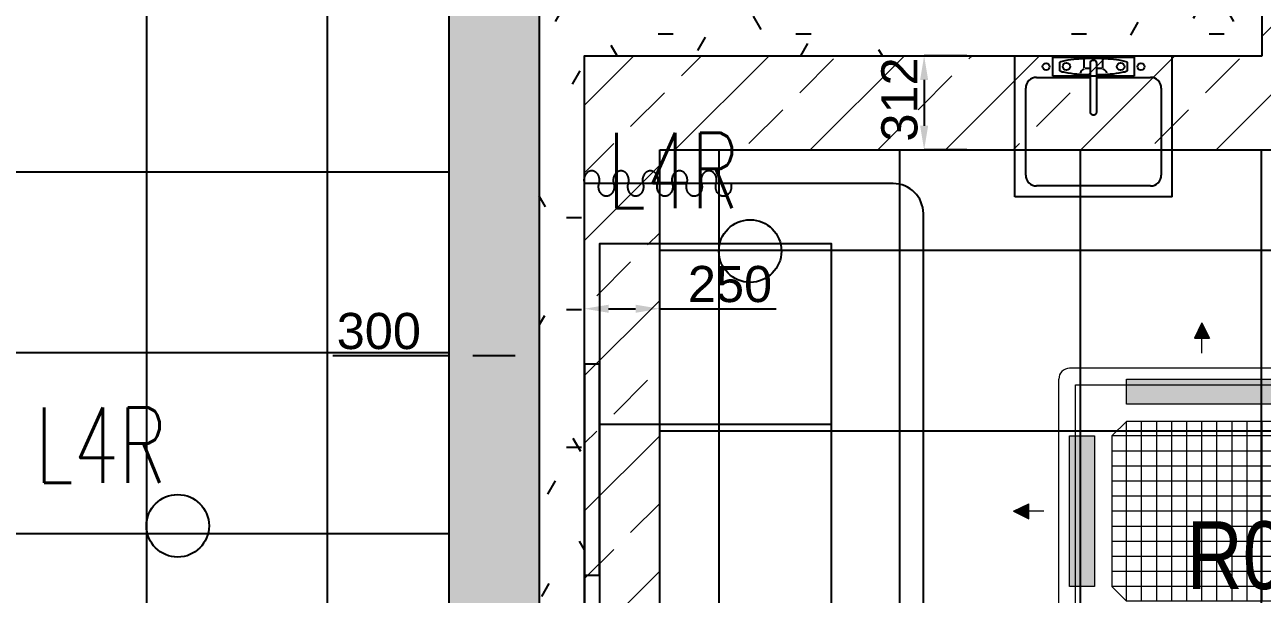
# Model space of a CAD drawing. Header units: millimetres. Extents: x -92759 to 184353, y -15225 to 86714.
# Drawn here: x -59541 to -55433, y 49804 to 51694 of the extents above; entities that cross this region are included whole.
import ezdxf

# ---------------------------------------------------------------- set-up
doc = ezdxf.new("R2010")
doc.units = ezdxf.units.MM
doc.linetypes.add('HIDDEN', pattern=[0.375, 0.25, -0.125])
doc.linetypes.add('IMPORT-ACAD_ISO12W100', pattern=[3150, 1800, -450, 0, -450, 0, -450])
doc.layers.get('Defpoints').update_dxf_attribs({"color": 8})
for name, color, linetype in [('0-1', 9, 'Continuous'), ('A-_ROOMNAME_A', 8, 'Continuous'), ('A-_WALL----_H-1', 9, 'Continuous'), ('A-_WALLPRTN_E', 8, 'Continuous'), ('A-PATT-CONC', 8, 'Continuous'), ('AAG_Dimension', 7, 'Continuous'), ('E-_LITG _ CKT -DB', 1, 'HIDDEN'), ('E-legend', 1, 'Continuous'), ('HF', 7, 'Continuous'), ('M-ACMV_FCU', 5, 'Continuous')]:
    doc.layers.add(name, color=color, linetype=linetype)
for name, color, linetype, true_color in [('1599_FURN_RHH_BLK8 _NEW__1ST STY_dwg _2_-1', 7, 'Continuous', 0xaaaaaa), ('A-_DETA----_E-6', 7, 'Continuous', 0x969696), ('A-_FURN--2', 7, 'IMPORT-ACAD_ISO12W100', 0xaaaaaa), ('A-_FURN--4', 7, 'Continuous', 0xaaaaaa), ('A-_FURN_HIDDEN-1', 7, 'Continuous', 0xaaaaaa), ('CURTAIN-1', 7, 'Continuous', 0xaaaaaa)]:
    doc.layers.add(name, color=color, linetype=linetype, true_color=true_color)
doc.layers.add('HFI 9MM FPB', color=94, linetype='Continuous', lineweight=5)
doc.styles.add('Arial', font='arial.ttf')
doc.styles.add('Arial Narrow_2', font='ARIALN.TTF', dxfattribs={"height": 225})
doc.styles.add('Simplex', font='simplex_.ttf', dxfattribs={"width": 0.7, "height": 450})
doc.styles.get("Standard").update_dxf_attribs({"font": 'arial.ttf'})
doc.dimstyles.get("Standard").update_dxf_attribs({"dimtxt": 0.18, "dimasz": 0.18, "dimexe": 0.18, "dimexo": 0.0625, "dimgap": 0.09, "dimtad": 0, "dimtih": 1, "dimtoh": 1, "dimdec": 4, "dimzin": 0, "dimdsep": 46, "dimtxsty": 'Standard', "dimcen": 0.09, "dimadec": 0, "dimazin": 0, "dimtfac": 1, "dimtdec": 4, "dimtofl": 0, "dimtmove": 0, "dimatfit": 3, "dimfxl": 1, "dimtolj": 1, "dimtzin": 0, "dimarcsym": 0})
pattern_1 = [(0, (-11870.95, 40538.29), (609.6, 152.4), [50.292, -406.908, 50.292, -406.908, -2438.4]), (0, (-11870.95, 40538.29), (609.6, 152.4), [-914.4, 50.292, -864.108, 50.292, -406.908, -1066.8]), (0, (-11870.95, 40538.29), (609.6, 152.4), [-2286, 50.292, -254.508, 50.292, -711.708]), (120, (-11642.35, 40614.49), (-436.7823, 451.7291), [50.292, -406.908, 50.292, -406.908, -2438.4]), (120, (-11642.35, 40614.49), (-436.7823, 451.7291), [-914.4, 50.292, -864.108, 50.292, -406.908, -1066.8]), (120, (-11642.35, 40614.49), (-436.7823, 451.7291), [-2286, 50.292, -254.508, 50.292, -711.708]), (240, (-11566.15, 40919.29), (-172.8177, -604.1291), [50.292, -406.908, 50.292, -406.908, -2438.4]), (240, (-11566.15, 40919.29), (-172.8177, -604.1291), [-914.4, 50.292, -864.108, 50.292, -406.908, -1066.8]), (240, (-11566.15, 40919.29), (-172.8177, -604.1291), [-2286, 50.292, -254.508, 50.292, -711.708])]

# ---------------------------------------------------------------- blocks, each defined once
blk = doc.blocks.new('1599_FURN_RHH_BLK8 _NEW__1ST STY_dwg_CURTAIN-10346287-BLK8_RHH_1ST STOREY PLAN')
at = {"layer": 'CURTAIN-1'}
for points, weights in [([(364562.6, -316988.1), (364557, -316988.1), (364551.8, -316989.6)], [1, 0.931303290714, 0.894831553285]), ([(364593.9, -317013.9), (364593.9, -316988.1), (364562.6, -316988.1)], [1, 0.707106781187, 1]), ([(364562.6, -317039.8), (364593.9, -317039.8), (364593.9, -317013.9)], [1, 0.707106781187, 1]), ([(364509.6, -317062.5), (364509.6, -317036.7), (364540.9, -317036.7)], [1, 0.707106781187, 1]), ([(364540.9, -317088.4), (364509.6, -317088.4), (364509.6, -317062.5)], [1, 0.707106781187, 1]), ([(364540.9, -317036.7), (364546.5, -317036.7), (364551.8, -317038.2)], [1, 0.931303290589, 0.894831553152]), ([(364551.8, -317038.2), (364557, -317039.8), (364562.6, -317039.8)], [0.894831553151, 0.931303290588, 1]), ([(364551.8, -317086.8), (364546.5, -317088.4), (364540.9, -317088.4)], [0.894831553149, 0.931303290586, 1]), ([(364562.6, -317085.3), (364557, -317085.3), (364551.8, -317086.8)], [1, 0.931303290589, 0.894831553152]), ([(364593.9, -317111.1), (364593.9, -317085.3), (364562.6, -317085.3)], [1, 0.707106781187, 1]), ([(364562.6, -317137), (364593.9, -317137), (364593.9, -317111.1)], [1, 0.707106781187, 1]), ([(364509.6, -317159.7), (364509.6, -317133.8), (364540.9, -317133.8)], [1, 0.707106781187, 1]), ([(364540.9, -317133.8), (364546.5, -317133.8), (364551.8, -317135.4)], [1, 0.931303290587, 0.894831553151]), ([(364551.8, -317135.4), (364557, -317137), (364562.6, -317137)], [0.894831553149, 0.931303290586, 1]), ([(364540.9, -317185.6), (364509.6, -317185.6), (364509.6, -317159.7)], [1, 0.707106781187, 1]), ([(364551.8, -317184), (364546.5, -317185.6), (364540.9, -317185.6)], [0.89483155315, 0.931303290587, 1]), ([(364562.6, -317182.4), (364557, -317182.4), (364551.8, -317184)], [1, 0.931303290587, 0.894831553151]), ([(364593.9, -317208.3), (364593.9, -317182.4), (364562.6, -317182.4)], [1, 0.707106781187, 1]), ([(364509.6, -317256.9), (364509.6, -317231), (364540.9, -317231)], [1, 0.707106781187, 1]), ([(364540.9, -317231), (364546.5, -317231), (364551.8, -317232.6)], [1, 0.931303290587, 0.894831553151]), ([(364551.8, -317232.6), (364557, -317234.2), (364562.6, -317234.2)], [0.89483155315, 0.931303290586, 1]), ([(364562.6, -317234.2), (364593.9, -317234.2), (364593.9, -317208.3)], [1, 0.707106781187, 1]), ([(364540.9, -317282.8), (364509.6, -317282.8), (364509.6, -317256.9)], [1, 0.707106781187, 1]), ([(364551.8, -317281.2), (364546.5, -317282.8), (364540.9, -317282.8)], [0.894831553151, 0.931303290587, 1]), ([(364562.6, -317279.6), (364557, -317279.6), (364551.8, -317281.2)], [1, 0.931303290588, 0.894831553151]), ([(364593.9, -317305.5), (364593.9, -317279.6), (364562.6, -317279.6)], [1, 0.707106781187, 1]), ([(364562.6, -317331.4), (364593.9, -317331.4), (364593.9, -317305.5)], [1, 0.707106781187, 1]), ([(364509.6, -317354.1), (364509.6, -317328.2), (364540.9, -317328.2)], [1, 0.707106781187, 1]), ([(364540.9, -317380), (364509.6, -317380), (364509.6, -317354.1)], [1, 0.707106781187, 1]), ([(364540.9, -317328.2), (364546.5, -317328.2), (364551.8, -317329.8)], [1, 0.931303290716, 0.894831553287]), ([(364551.8, -317329.8), (364557, -317331.4), (364562.6, -317331.4)], [0.89483155315, 0.931303290587, 1]), ([(364551.8, -317378.4), (364546.5, -317380), (364540.9, -317380)], [0.894831553151, 0.931303290587, 1]), ([(364562.6, -317376.8), (364557, -317376.8), (364551.8, -317378.4)], [1, 0.931303290587, 0.89483155315]), ([(364593.9, -317402.7), (364593.9, -317376.8), (364562.6, -317376.8)], [1, 0.707106781187, 1]), ([(364509.6, -317451.3), (364509.6, -317425.4), (364540.9, -317425.4)], [1, 0.707106781187, 1]), ([(364540.9, -317425.4), (364546.5, -317425.4), (364551.8, -317427)], [1, 0.931303290587, 0.894831553151]), ([(364551.8, -317427), (364557, -317428.6), (364562.6, -317428.6)], [0.89483155315, 0.931303290587, 1]), ([(364562.6, -317428.6), (364593.9, -317428.6), (364593.9, -317402.7)], [1, 0.707106781187, 1]), ([(364540.9, -317477.2), (364509.6, -317477.2), (364509.6, -317451.3)], [1, 0.707106781187, 1]), ([(364551.8, -317475.6), (364546.5, -317477.2), (364540.9, -317477.2)], [0.894831553151, 0.931303290587, 1])]:
    blk.add_rational_spline(points, weights, degree=2, dxfattribs=at)
blk = doc.blocks.new('1599_FURN_RHH_BLK8 _NEW__1ST STY_dwg _2_-10346281-BLK8_RHH_1ST STOREY PLAN')
at = {"layer": 'A-_DETA----_E-6'}
for p, q in [((-20776.1, -28218), (-20776.1, -27750)), ((-20776.1, -27750), (-20254.1, -27750)), ((-20650.1, -27754.5), (-20380.1, -27754.5)), ((-20650.1, -27817.5), (-20650.1, -27754.5)), ((-20546.3, -27789.7), (-20546.3, -27763.8)), ((-20513.1, -27765.6), (-20517.6, -27765.6)), ((-20483.9, -27789.7), (-20483.9, -27763.8)), ((-20380.1, -27754.5), (-20380.1, -27817.5)), ((-20254.1, -28218), (-20254.1, -27750)), ((-20627.6, -27771.5), (-20627.6, -27800.5)), ((-20526.9, -27792.1), (-20544.4, -27792.1)), ((-20526.6, -27774.6), (-20526.6, -27936.6)), ((-20504.1, -27936.6), (-20504.1, -27774.6)), ((-20485.9, -27792.1), (-20504.1, -27792.1)), ((-20402.6, -27800.5), (-20402.6, -27771.5)), ((-20704.1, -27822), (-20526.6, -27822)), ((-20380.1, -27817.5), (-20650.1, -27817.5)), ((-20504.1, -27822), (-20326.1, -27822)), ((-20740.1, -28146), (-20740.1, -27858)), ((-20290.1, -27858), (-20290.1, -28146)), ((-20517.6, -27945.6), (-20513.1, -27945.6)), ((-20254.1, -28218), (-20776.1, -28218)), ((-20326.1, -28182), (-20704.1, -28182))]:
    blk.add_line(p, q, dxfattribs=at)
for centre, radius in [((-20672.6, -27786), 11.4), ((-20605.1, -27786), 12.3), ((-20425.1, -27786), 12.3), ((-20357.6, -27786), 11.4)]:
    blk.add_circle(centre, radius, dxfattribs=at)
for centre, radius, start, end in [((-20581.9, -27911.7), 147.4, 101.1975, 108.0457), ((-20541.9, -28113.9), 353.6, 94.6876, 101.1975), ((-20515.1, -28440.8), 681.5, 90, 94.6876), ((-20517.6, -27774.6), 9, 90, 180), ((-20515.1, -28440.8), 681.5, 85.3124, 90), ((-20513.1, -27774.6), 9, 0, 90), ((-20488.3, -28113.9), 353.6, 78.8025, 85.3124), ((-20448.3, -27911.7), 147.4, 71.9543, 78.8025), ((-20581.9, -27660.3), 147.4, 251.9543, 258.8025), ((-20541.9, -27458.1), 353.6, 258.8025, 265.3124), ((-20535.1, -27816.2), 25.7, 118.4413, 161.9853), ((-20495.1, -27816.2), 25.7, 18.0147, 61.5587), ((-20488.3, -27458.1), 353.6, 274.6876, 281.1975), ((-20448.3, -27660.3), 147.4, 281.1975, 288.0457), ((-20704.1, -27858), 36, 90, 180), ((-20515.1, -27131.2), 681.5, 265.3124, 269.0296), ((-20515.1, -27131.2), 681.5, 270.9213, 274.6876), ((-20326.1, -27858), 36, 0, 90), ((-20517.6, -27936.6), 9, 180, 270), ((-20513.1, -27936.6), 9, 270, 0), ((-20704.1, -28146), 36, 180, 270), ((-20326.1, -28146), 36, 270, 0)]:
    blk.add_arc(centre, radius, start, end, dxfattribs=at)
at = {"layer": 'A-_FURN--2'}
blk.add_line((-21385.1, -28974.1), (-22155.1, -28974.1), dxfattribs=at)
at = {"layer": 'A-_FURN--4', "flags": 128}
for points in [[(-22155.1, -30374.1), (-21385.1, -30374.1), (-21385.1, -28374.1), (-22155.1, -28374.1)], [(-22205.1, -28774.1), (-22205.1, -29474.1), (-22155.1, -29474.1), (-22155.1, -28774.1)]]:
    blk.add_lwpolyline(points, close=True, dxfattribs=at)
at = {"layer": 'A-_FURN_HIDDEN-1'}
for p, q in [((-21180.1, -28174.1), (-22205.1, -28174.1)), ((-21080.1, -30474.1), (-21080.1, -28274.1))]:
    blk.add_line(p, q, dxfattribs=at)
blk.add_arc((-21180.1, -28274.1), 100, 0, 90, dxfattribs=at)
at = {"rotation": 90}
blk.add_blockref('1599_FURN_RHH_BLK8 _NEW__1ST STY_dwg_CURTAIN-10346287-BLK8_RHH_1ST STOREY PLAN', (-339194.7, -392725.8), dxfattribs=at)
blk = doc.blocks.new('A$Cb2bf8f38')
at = {"layer": 'A-_WALL----_H-1'}
h = blk.add_hatch(dxfattribs=at)
h.set_pattern_fill('FP_1', color=256, style=0, pattern_type=2)
h.set_pattern_definition(pattern_1)
h.paths.add_polyline_path([(-14750, 16025), (-14750, 20699), (-14900, 20699), (-14900, 16025), (-14825, 16025)])
h.paths.add_polyline_path([(-14900, 21799), (-14750, 21799), (-14750, 21900), (-14900, 21900)])
h = blk.add_hatch(dxfattribs=at)
h.set_pattern_fill('FP_1', color=256, style=0, pattern_type=2)
h.set_pattern_definition(pattern_1)
h.paths.add_polyline_path([(-12500, 19050), (-12500, 19200), (-14750, 19200), (-14750, 19050), (-14327.6, 19050)])
at = {"layer": 'A-_DETA----_E-6'}
for p, q in [((-13321, 18582), (-13321, 19050)), ((-13321, 19050), (-12799, 19050)), ((-13195, 19045.5), (-12925, 19045.5)), ((-13195, 18982.5), (-13195, 19045.5)), ((-13172.5, 19028.5), (-13172.5, 18999.5)), ((-13091.2, 19010.3), (-13091.2, 19036.2)), ((-13071.5, 19025.4), (-13071.5, 18863.4)), ((-13058, 19034.4), (-13062.5, 19034.4)), ((-13049, 18863.4), (-13049, 19025.4)), ((-13028.8, 19010.3), (-13028.8, 19036.2)), ((-12947.5, 18999.5), (-12947.5, 19028.5)), ((-12925, 19045.5), (-12925, 18982.5)), ((-12799, 18582), (-12799, 19050)), ((-13249, 18978), (-13071.5, 18978)), ((-12925, 18982.5), (-13195, 18982.5)), ((-13071.8, 19007.9), (-13089.3, 19007.9)), ((-13030.8, 19007.9), (-13049, 19007.9)), ((-13049, 18978), (-12871, 18978)), ((-13285, 18654), (-13285, 18942)), ((-12835, 18942), (-12835, 18654)), ((-13062.5, 18854.4), (-13058, 18854.4)), ((-12871, 18618), (-13249, 18618)), ((-12799, 18582), (-13321, 18582))]:
    blk.add_line(p, q, dxfattribs=at)
for centre, radius in [((-13217.5, 19014), 11.4), ((-13150, 19014), 12.3), ((-12970, 19014), 12.3), ((-12902.5, 19014), 11.4)]:
    blk.add_circle(centre, radius, dxfattribs=at)
for centre, radius, start, end in [((-13126.8, 18888.3), 147.4, 101.1975, 108.0457), ((-13086.8, 18686.1), 353.6, 94.6876, 101.1975), ((-13060, 18359.2), 681.5, 90, 94.6876), ((-13062.5, 19025.4), 9, 90, 180), ((-13060, 18359.2), 681.5, 85.3124, 90), ((-13058, 19025.4), 9, 0, 90), ((-13033.2, 18686.1), 353.6, 78.8025, 85.3124), ((-12993.2, 18888.3), 147.4, 71.9543, 78.8025), ((-13249, 18942), 36, 90, 180), ((-13126.8, 19139.7), 147.4, 251.9543, 258.8025), ((-13086.8, 19341.9), 353.6, 258.8025, 265.3124), ((-13060, 19668.8), 681.5, 265.3124, 269.0296), ((-13080, 18983.8), 25.7, 118.4413, 161.9853), ((-13060, 19668.8), 681.5, 270.9213, 274.6876), ((-13040, 18983.8), 25.7, 18.0147, 61.5587), ((-13033.2, 19341.9), 353.6, 274.6876, 281.1975), ((-12993.2, 19139.7), 147.4, 281.1975, 288.0457), ((-12871, 18942), 36, 0, 90), ((-13062.5, 18863.4), 9, 180, 270), ((-13058, 18863.4), 9, 270, 0), ((-13249, 18654), 36, 180, 270), ((-12871, 18654), 36, 270, 0)]:
    blk.add_arc(centre, radius, start, end, dxfattribs=at)
at = {"layer": 'A-_WALLPRTN_E'}
for p, q in [((-14900, 20699), (-14900, 15875)), ((-12500, 19050), (-12500, 20700)), ((-14750, 19050), (-12500, 19050)), ((-14750, 16025), (-14750, 19050))]:
    blk.add_line(p, q, dxfattribs=at)
at = {"layer": '1599_FURN_RHH_BLK8 _NEW__1ST STY_dwg _2_-1'}
blk.add_blockref('1599_FURN_RHH_BLK8 _NEW__1ST STY_dwg _2_-10346281-BLK8_RHH_1ST STOREY PLAN', (7455.1, 46800), dxfattribs=at)
at = {"layer": 'A-_ROOMNAME_A', "insert": (-12750.9, 17504.8), "char_height": 225, "width": 1058.227, "attachment_point": 1, "style": 'Arial Narrow_2'}
blk.add_mtext('R01-12', dxfattribs=at)
blk = doc.blocks.new('*D594')
at = {"layer": 'AAG_Dimension', "color": 0, "lineweight": -2, "transparency": 16777216}
for p, q in [((-3329, 477522.5), (-3329, 477515.9)), ((-3029, 477522.5), (-3029, 477515.9)), ((-3329, 477516.1), (-3713.7, 477516.1)), ((-3109, 477516.1), (-3249, 477516.1))]:
    blk.add_line(p, q, dxfattribs=at)
at = {"layer": 'AAG_Dimension', "color": 0, "transparency": 16777216}
for points in [[(-3249, 477529.4), (-3249, 477502.7), (-3329, 477516.1)], [(-3109, 477529.4), (-3109, 477502.7), (-3029, 477516.1)]]:
    blk.add_solid(points, dxfattribs=at)
at = {"layer": 'Defpoints', "color": 0, "transparency": 16777216}
for p in [(-3329, 477522.6), (-3029, 477522.6), (-3329, 477516.1)]:
    blk.add_point(p, dxfattribs=at)
at = {"layer": 'AAG_Dimension', "color": 152, "true_color": 0x2776bb, "transparency": 16777216, "insert": (-3561.4, 477597.4), "char_height": 120, "attachment_point": 5, "style": 'Arial'}
blk.add_mtext('\\A1;300', dxfattribs=at)
blk = doc.blocks.new('*D627')
at = {"layer": 'AAG_Dimension', "color": 0, "lineweight": -2, "transparency": 16777216}
for p, q in [((-2879, 477672.1), (-2879, 477672.3)), ((-2799, 477672.1), (-2709, 477672.1)), ((-2629, 477672.1), (-2629, 477672.3)), ((-2629, 477672.1), (-2242.3, 477672.1))]:
    blk.add_line(p, q, dxfattribs=at)
at = {"layer": 'AAG_Dimension', "color": 0, "transparency": 16777216}
for points in [[(-2799, 477685.4), (-2799, 477658.7), (-2879, 477672.1)], [(-2709, 477685.4), (-2709, 477658.7), (-2629, 477672.1)]]:
    blk.add_solid(points, dxfattribs=at)
at = {"layer": 'Defpoints', "color": 0, "transparency": 16777216}
for p in [(-2879, 477672.1), (-2629, 477672.1), (-2629, 477672.1)]:
    blk.add_point(p, dxfattribs=at)
at = {"layer": 'AAG_Dimension', "color": 152, "true_color": 0x2776bb, "transparency": 16777216, "insert": (-2395.7, 477753.3), "char_height": 120, "attachment_point": 5, "style": 'Arial'}
blk.add_mtext('\\A1;250', dxfattribs=at)
blk = doc.blocks.new('*D628')
at = {"layer": 'AAG_Dimension', "color": 0, "lineweight": -2, "transparency": 16777216}
for p, q in [((-1610, 478511.7), (-1751.5, 478511.7)), ((-1751.3, 478431.7), (-1751.3, 478279.2)), ((-1610, 478199.2), (-1751.5, 478199.2))]:
    blk.add_line(p, q, dxfattribs=at)
at = {"layer": 'AAG_Dimension', "color": 0, "transparency": 16777216}
for points in [[(-1764.7, 478431.7), (-1738, 478431.7), (-1751.3, 478511.7)], [(-1764.7, 478279.2), (-1738, 478279.2), (-1751.3, 478199.2)]]:
    blk.add_solid(points, dxfattribs=at)
at = {"layer": 'Defpoints', "color": 0, "transparency": 16777216}
for p in [(-1610, 478511.7), (-1751.3, 478199.2), (-1610, 478199.2)]:
    blk.add_point(p, dxfattribs=at)
at = {"layer": 'AAG_Dimension', "color": 152, "true_color": 0x2776bb, "transparency": 16777216, "insert": (-1832.7, 478366.6), "char_height": 120, "attachment_point": 5, "rotation": 90, "style": 'Arial'}
blk.add_mtext('\\A1;312', dxfattribs=at)
blk = doc.blocks.new('A$C020d881d')
at = {"layer": 'E-legend', "lineweight": 25}
blk.add_circle((818.7, 172), 103.8, dxfattribs=at)
at = {"layer": 'E-legend', "lineweight": 25, "style": 'Simplex', "width": 0.7}
blk.add_text('L4R', height=250, dxfattribs=at).set_placement((345.2, 314.3))
blk = doc.blocks.new('EL_B8_L1_R4')
at = {"layer": 'E-_LITG _ CKT -DB', "ltscale": 0.5}
for p in [(-4225.7, -22328.6), (-6125.7, -23240.4)]:
    blk.add_blockref('A$C020d881d', p, dxfattribs=at)
blk = doc.blocks.new('A$Ca8a76259')
at = {"layer": 'M-ACMV_FCU', "lineweight": 0}
h = blk.add_hatch(color=256, dxfattribs=at)
h.dxf.hatch_style = 1
h.paths.add_polyline_path([(0, 625), (-25, 575), (25, 575)])
h = blk.add_hatch(color=256, dxfattribs=at)
h.dxf.hatch_style = 1
h.paths.add_polyline_path([(250, 356), (250, 439), (-250, 439), (-250, 356)])
h.paths.add_polyline_path([(356, -250), (439, -250), (439, 250), (356, 250)])
h.paths.add_polyline_path([(-356, 250), (-439, 250), (-439, -250), (-356, -250)])
h.paths.add_polyline_path([(-250, -356), (-250, -439), (250, -439), (250, -356)])
h = blk.add_hatch(color=256, dxfattribs=at)
h.dxf.hatch_style = 1
h.paths.add_polyline_path([(-625, 0), (-575, -25), (-575, 25)])
h = blk.add_hatch(color=256, dxfattribs=at)
h.dxf.hatch_style = 1
h.paths.add_polyline_path([(625, 0), (575, 25), (575, -25)])
h = blk.add_hatch(color=256, dxfattribs=at)
h.dxf.hatch_style = 1
h.paths.add_polyline_path([(0, -625), (25, -575), (-25, -575)])
for p, q in [((0, 625), (-25, 575)), ((0, 625), (25, 575)), ((-25, 575), (25, 575)), ((0, 525), (0, 575)), ((439, 475), (-439, 475)), ((439, 475), (439, 475)), ((-475, 439), (-475, -439)), ((475, 439), (475, 439)), ((475, 439), (475, -439)), ((-298.5, 250), (-250, 298.5)), ((-250, 298.5), (250, 298.5)), ((-250, 298.5), (-250, -298.5)), ((-200, 298.5), (-200, -298.5)), ((-150, 298.5), (-150, -298.5)), ((-100, 298.5), (-100, -298.5)), ((-50, 298.5), (-50, -298.5)), ((0, 298.5), (0, -298.5)), ((50, 298.5), (50, -298.5)), ((100, 298.5), (100, -298.5)), ((150, 298.5), (150, -298.5)), ((200, 298.5), (200, -298.5)), ((250, 298.5), (298.5, 250)), ((250, 298.5), (250, -298.5)), ((-298.5, 250), (-298.5, -250)), ((298.5, 250), (-298.5, 250)), ((298.5, 250), (298.5, -250)), ((298.5, 200), (-298.5, 200)), ((298.5, 150), (-298.5, 150)), ((298.5, 100), (-298.5, 100)), ((298.5, 50), (-298.5, 50)), ((-625, 0), (-575, 25)), ((-625, 0), (-575, -25)), ((-575, -25), (-575, 25)), ((-525, 0), (-575, 0)), ((298.5, 0), (-298.5, 0)), ((525, 0), (575, 0)), ((575, 25), (575, -25)), ((625, 0), (575, 25)), ((625, 0), (575, -25)), ((298.5, -50), (-298.5, -50)), ((298.5, -100), (-298.5, -100)), ((298.5, -150), (-298.5, -150)), ((298.5, -200), (-298.5, -200)), ((-250, -298.5), (-298.5, -250)), ((298.5, -250), (-298.5, -250)), ((250, -298.5), (298.5, -250)), ((-250, -298.5), (250, -298.5)), ((439, -475), (-439, -475)), ((0, -525), (0, -575)), ((25, -575), (-25, -575)), ((0, -625), (-25, -575)), ((0, -625), (25, -575))]:
    blk.add_line(p, q, dxfattribs=at)
for points in [[(420, 420), (420, -420), (-420, -420), (-420, 420)], [(-250, 356), (250, 356), (250, 439), (-250, 439)], [(-356, 250), (-356, -250), (-439, -250), (-439, 250)], [(356, 250), (356, -250), (439, -250), (439, 250)], [(-250, -356), (250, -356), (250, -439), (-250, -439)]]:
    blk.add_lwpolyline(points, close=True, dxfattribs=at)
for centre, start, end in [((-439, 439), 90, 180), ((439, 439), 0, 90), ((-439, -439), 180, 270), ((439, -439), 270, 0)]:
    blk.add_arc(centre, 36, start, end, dxfattribs=at)
blk = doc.blocks.new('ACMV_B8L1_R9')
at = {"layer": 'M-ACMV_FCU', "lineweight": 5, "rotation": 270}
blk.add_blockref('A$Ca8a76259', (234169.7, -59875.3), dxfattribs=at)
blk = doc.blocks.new('RCP_B8L1')
at = {"layer": 'A-PATT-CONC'}
h = blk.add_hatch(dxfattribs=at)
h.set_pattern_fill('ANSI37', color=256, scale=189, angle=45)
h.set_pattern_definition([(90, (-3329.05, 499461.7), (-600.075, 0), []), (180, (-3329.05, 499461.7), (-6e-14, -600.075), [])])
h.paths.add_polyline_path([(-5129.04966, 499461.70958), (-3329.04966, 499461.70958), (-3329.04966, 465261.70958), (-5129.04966, 465261.70958), (-5129.04966, 497661.70958)])
h = blk.add_hatch(dxfattribs=at)
h.set_pattern_fill('ANSI37', color=256, scale=189, angle=45)
h.set_pattern_definition([(90, (1570.95, 475799.2), (-600.075, 0), []), (180, (1570.95, 475799.2), (-6e-14, -600.075), [])])
h.paths.add_polyline_path([(-2629.04966, 478199.20958), (1570.95033, 478199.20958), (1570.95033, 475799.20958), (-2629.04966, 475799.20958)])
at = {"layer": 'HFI 9MM FPB'}
h = blk.add_hatch(dxfattribs=at)
h.set_pattern_fill('ANSI33', color=256, scale=50)
h.set_pattern_definition([(45, (-300000, 500000), (-224.5064, 224.5064), []), (45, (-299775.5, 500000), (-224.5064, 224.5064), [158.75, -79.375])])
h.paths.add_polyline_path([(-5429.05312, 464761.70958), (-5429.05312, 497561.70958), (-6479.04966, 497561.70958), (-6479.04966, 499961.70958), (-3029.04966, 499961.70958), (-3029.05312, 482711.70958), (-2429.04966, 482711.70958), (-2429.04966, 481511.70958), (-3029.04966, 481511.70958), (-3029.04966, 475336.70967), (-2679.04966, 475336.70967), (-2679.04966, 464761.70958)])
h.paths.add_polyline_path([(-5129.04966, 499461.70958), (-3329.04966, 499461.70958), (-3329.04966, 465261.70958), (-5129.04966, 465261.70958), (-5129.04966, 497661.70958)], flags=16)
h = blk.add_hatch(dxfattribs=at)
h.set_pattern_fill('ANSI33', color=256, scale=50)
h.paths.add_polyline_path([(-629.04966, 478511.70958), (-629.04966, 481361.70958), (1820.95034, 481361.70958), (1820.95034, 479561.70958), (1370.95034, 479561.70958), (1370.95034, 478962.6459), (1820.29821, 478962.6459), (1821.60247, 475486.70958), (-2877.74539, 475486.70958), (-2879.04966, 478511.70958)])
h.paths.add_polyline_path([(-2629.04966, 478199.20958), (1570.95033, 478199.20958), (1570.95033, 475799.20958), (-2629.04966, 475799.20958)], flags=16)
h.paths.add_polyline_path([(-303.97528, 481062.20154), (1496.02471, 481062.20154), (1496.02471, 479862.20154), (-303.97528, 479862.20154)], flags=16)
at = {"layer": 'HF'}
for points in [[(-5429.05312, 464761.70958), (-5429.05312, 497561.70958), (-6479.04966, 497561.70958), (-6479.04966, 499961.70958), (-3029.04966, 499961.70958), (-3029.05312, 482711.70958), (-2429.04966, 482711.70958), (-2429.04966, 481511.70958), (-3029.04966, 481511.70958), (-3029.04966, 475336.70967), (-2679.04966, 475336.70967), (-2679.04966, 464761.70958)], [(-5129.04966, 499461.70958), (-3329.04966, 499461.70958), (-3329.04966, 465261.70958), (-5129.04966, 465261.70958), (-5129.04966, 497661.70958)], [(-629.04966, 478511.70958), (-629.04966, 481361.70958), (1820.95034, 481361.70958), (1820.95034, 479561.70958), (1370.95034, 479561.70958), (1370.95034, 478962.6459), (1820.29821, 478962.6459), (1821.60247, 475486.70958), (-2877.74539, 475486.70958), (-2879.04966, 478511.70958)], [(-2629.04966, 478199.20958), (1570.95033, 478199.20958), (1570.95033, 475799.20958), (-2629.04966, 475799.20958)]]:
    blk.add_lwpolyline(points, close=True, dxfattribs=at)
at = {"layer": 'AAG_Dimension'}
dim = blk.add_linear_dim(base=(-1751.3457, 478199.20958), p1=(-1609.95682, 478511.70958), p2=(-1609.95682, 478199.20958), angle=90, dimstyle='Standard', dxfattribs=at)
dim.commit()
dim.dimension.update_dxf_attribs({"geometry": '*D628', "text_midpoint": (-1751.3457, 478366.62849), "dimtype": 128})
for base, p1, p2, picture, middle in [((-2629.04966, 477672.07466), (-2879.04966, 477672.07466), (-2629.04966, 477672.07466), '*D627', (-2395.6663, 477753.34342)), ((-3329.04966, 477516.05097), (-3029.04966, 477522.59238), (-3329.04966, 477522.59238), '*D594', (-3561.3689, 477597.36066))]:
    dim = blk.add_linear_dim(base=base, p1=p1, p2=p2, dimstyle='Standard', dxfattribs=at)
    dim.commit()
    dim.dimension.update_dxf_attribs({"geometry": picture, "text_midpoint": middle})

msp = doc.modelspace()

# ---------------------------------------------------------------- block references
at = {"layer": '0-1'}
msp.add_blockref('A$Cb2bf8f38', (-42933, 32541.2), dxfattribs=at)

# ---------------------------------------------------------------- next in the draw order: block references
at = {"color": 0}
msp.add_blockref('EL_B8_L1_R4', (-53725.9, 73099.6), dxfattribs=at)
at = {"layer": 'A-PATT-CONC', "color": 152, "true_color": 0x2776bb}
msp.add_blockref('RCP_B8L1', (-54804, -426920.5), dxfattribs=at)

# ---------------------------------------------------------------- next in the draw order: block references
at = {"layer": 'M-ACMV_FCU', "color": 5}
msp.add_blockref('ACMV_B8L1_R9', (-289803, 109954.6), dxfattribs=at)

doc.saveas('drawing.dxf')
